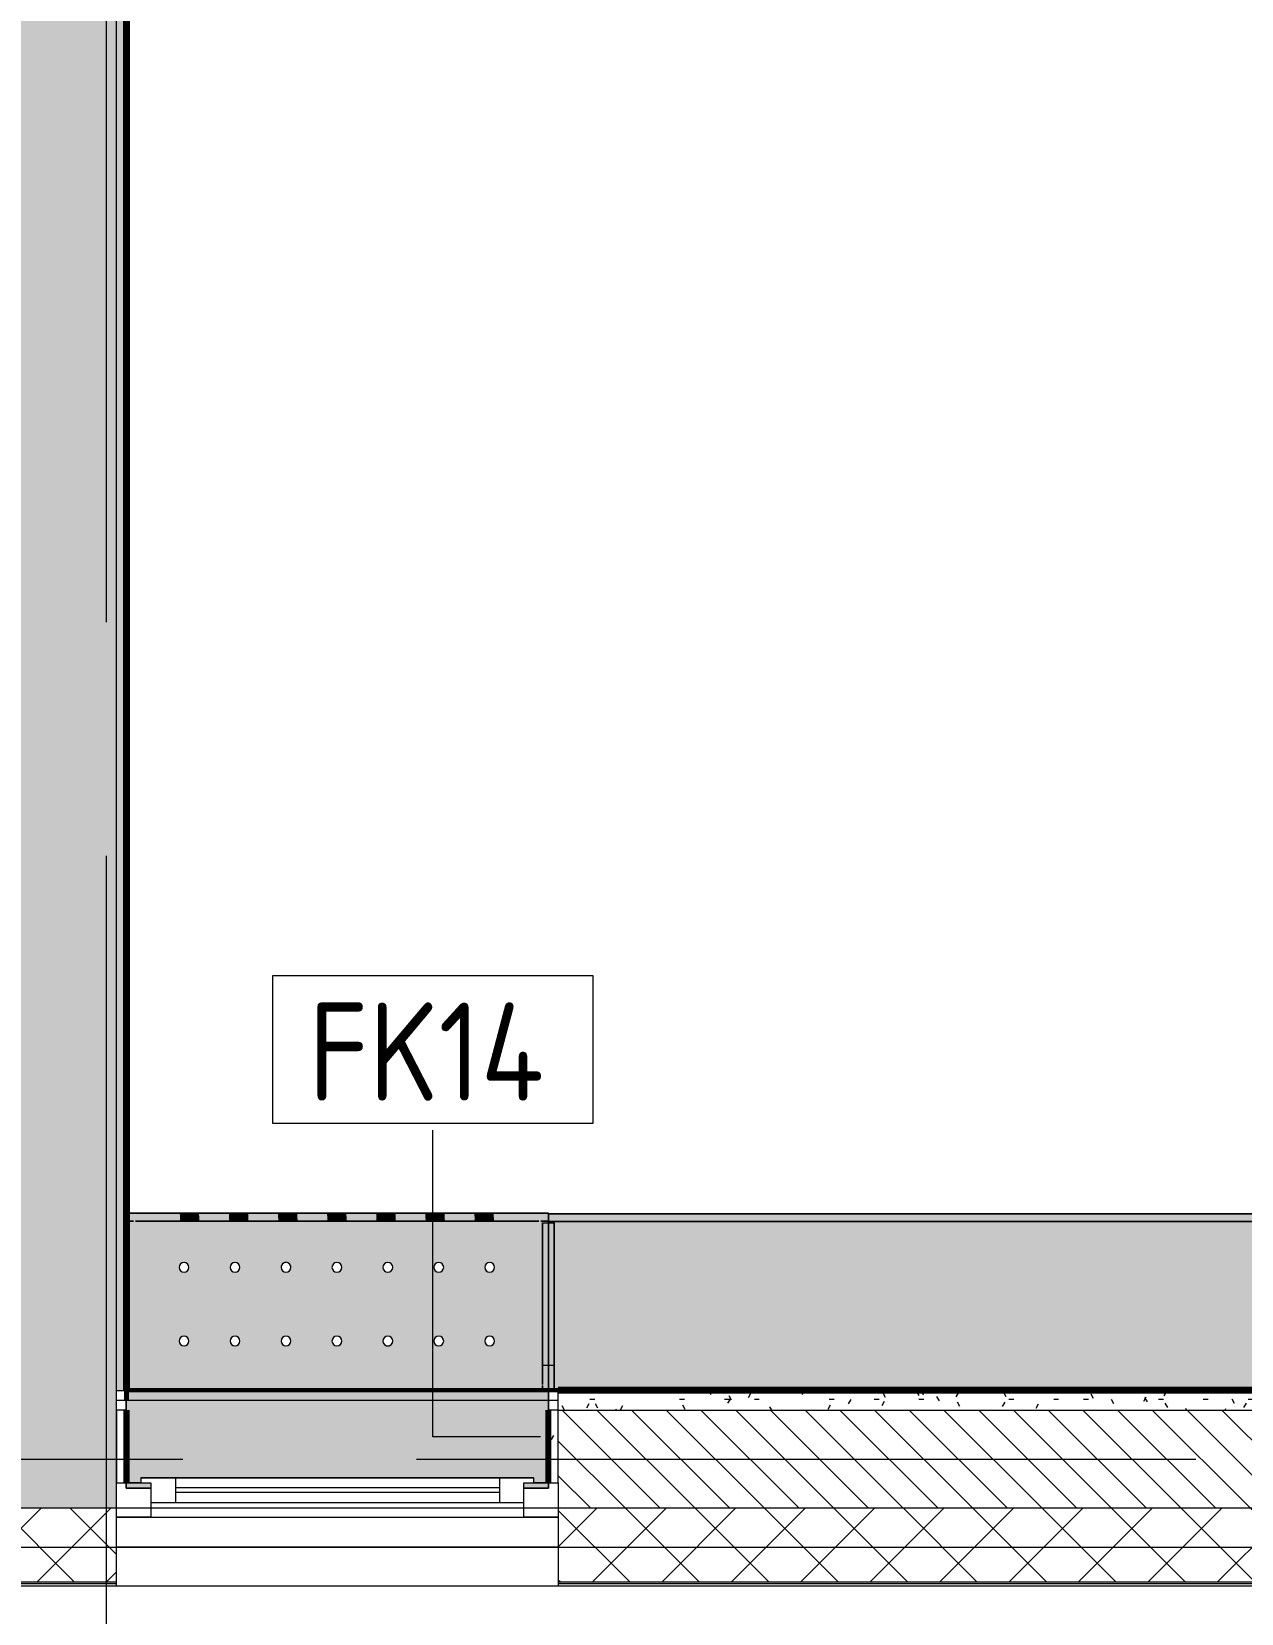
# Model space of a CAD drawing. Header units: millimetres. Extents: x -3245 to 186632, y -8553 to 29000.
# Drawn here: x 3557 to 6021, y -314 to 2908 of the extents above; entities that cross this region are included whole.
import ezdxf

# ---------------------------------------------------------------- set-up
doc = ezdxf.new("R2010")
doc.units = ezdxf.units.MM
doc.linetypes.add('Осевая', pattern=[3175, 635, -476.25, 1587.5, -476.25])
for name, color, linetype, lineweight in [('A-GLAZ', 7, 'Continuous', 9), ('A-GLAZ-1', 7, 'Continuous', 13), ('A-WALL', 7, 'Continuous', 9), ('A-WALL-IDEN', 7, 'Continuous', 9), ('I-WALL', 7, 'Continuous', 9), ('Оси', 7, 'Continuous', 9), ('Оси-2', 7, 'Осевая', 9)]:
    doc.layers.add(name, color=color, linetype=linetype, lineweight=lineweight)
for name, color, linetype, lineweight, true_color in [('A-WALL-1', 7, 'Continuous', 9, 0xc0c0c0), ('I-WALL-10', 7, 'Continuous', 80, 0xff80c0), ('I-WALL-17', 7, 'Continuous', 53, 0xeaa7bf), ('I-WALL-18', 7, 'Continuous', 53, 0xe0bbbf), ('I-WALL-23', 7, 'Continuous', 80, 0xffd2ff), ('I-WALL-5', 7, 'Continuous', 9, 0xc0c0c0), ('I-WALL-6', 7, 'Continuous', 9, 0xcbc7bf), ('S-WALL-ANLY', 7, 'Continuous', 13, 0x008040), ('S-WALL-ANLY-1', 7, 'Continuous', 5, 0x008040), ('Знаки-2', 9, 'Continuous', 9, 0x808080), ('Знаки-3', 7, 'Continuous', 9, 0xd1cabb), ('Знаки-5', 7, 'Continuous', 9, 0xc1bbaf), ('Знаки-6', 7, 'Continuous', 9, 0xaba79f), ('Знаки-7', 7, 'Continuous', 9, 0xd5cdbe), ('Знаки-8', 7, 'Continuous', 9, 0xccc5b7), ('Знаки-9', 7, 'Continuous', 9, 0xd4ccbd)]:
    doc.layers.add(name, color=color, linetype=linetype, lineweight=lineweight, true_color=true_color)
doc.layers.add('Знаки-4', color=7, linetype='Continuous', lineweight=9, transparency=0.5)
doc.styles.add('GOST Common', font='GOST_Common.ttf', dxfattribs={"width": 0.9, "height": 200})
pattern_1 = [(0, (0, 0), (121.92, 30.48), [10.058, -81.382, 10.058, -81.382, -487.68]), (0, (0, 0), (121.92, 30.48), [-182.88, 10.058, -172.822, 10.058, -81.382, -213.36]), (0, (0, 0), (121.92, 30.48), [-457.2, 10.058, -50.902, 10.058, -142.342]), (120, (45.72, 15.24), (-87.35645, 90.34582), [10.058, -81.382, 10.058, -81.382, -487.68]), (120, (45.72, 15.24), (-87.35645, 90.34582), [-182.88, 10.058, -172.822, 10.058, -81.382, -213.36]), (120, (45.72, 15.24), (-87.35645, 90.34582), [-457.2, 10.058, -50.902, 10.058, -142.342]), (240, (60.96, 76.2), (-34.56355, -120.82582), [10.058, -81.382, 10.058, -81.382, -487.68]), (240, (60.96, 76.2), (-34.56355, -120.82582), [-182.88, 10.058, -172.822, 10.058, -81.382, -213.36]), (240, (60.96, 76.2), (-34.56355, -120.82582), [-457.2, 10.058, -50.902, 10.058, -142.342])]

# ---------------------------------------------------------------- blocks, each defined once
blk = doc.blocks.new('120_Окно_СКБ_1Ст - 120_Окно_СКБ_1Ст 900х2500_h_-22445987-План отделки стен 2 этажа в осях 1-12')
at = {"layer": 'A-GLAZ'}
for p, q in [((450, -57), (-450, -57)), ((-430, -127), (-400, -127)), ((-330, -107), (330, -107)), ((330, -117), (-330, -117)), ((400, -127), (430, -127))]:
    blk.add_line(p, q, dxfattribs=at)
at = {"layer": 'A-GLAZ-1'}
for p, q in [((-450, -127), (-450, -57)), ((-450, -57), (-380, -57)), ((-380, -57), (-380, -127)), ((380, -127), (380, -57)), ((380, -57), (450, -57)), ((450, -57), (450, -127)), ((380, -87), (-380, -87)), ((-380, -87), (-380, -127)), ((-330, -137), (-330, -87)), ((330, -137), (330, -87)), ((380, -127), (380, -87)), ((-380, -127), (-450, -127)), ((-380, -127), (-400, -127)), ((-400, -127), (-400, -137)), ((450, -127), (380, -127)), ((400, -127), (380, -127)), ((400, -137), (400, -127)), ((-400, -137), (400, -137)), ((400, -137), (-400, -137))]:
    blk.add_line(p, q, dxfattribs=at)
blk = doc.blocks.new('Зашивка радиатора_ с перфорацией М1 - Зашивка радиатора_ с перфорацией М1-30929141-План отделки стен 2 этажа в осях 1-12')
at = {"layer": 'Знаки-4'}
for points in [[(380, 380), (380, 369), (400, 369), (400, 359), (-400, 359), (-400, 369), (-380, 369), (-380, 380), (-430, 380), (-430, 180), (430, 181), (430, 380), (400, 380)], [(211.1, -163.9), (-430, -163.9), (-429.8, -179.9), (430, -179.7), (430, -163.9), (305.9, -163.9)], [(-313.1, -163.9), (-319, -163.9), (-318.3, -179.9), (-279, -179.9), (-279.7, -163.9), (-312.8, -163.9)], [(-308.7, -163.9), (-319, -163.9), (-318.3, -179.9), (-279, -179.9), (-279.7, -163.9), (-307.7, -163.9)], [(-291.9, -163.9), (-309, -163.9), (-308.7, -179.9), (-289, -179.9), (-289.3, -163.9), (-290.3, -163.9)], [(-289, -163.9), (-309, -163.9), (-308.7, -179.9), (-289, -179.9)], [(-197.4, -163.9), (-219, -163.9), (-218.3, -179.9), (-179, -179.9), (-179.7, -163.9), (-196.4, -163.9)], [(-219, -163.9), (-218.3, -179.9), (-179, -179.9), (-179.7, -163.9), (-218.3, -163.9)], [(-208.7, -163.9), (-209, -163.9), (-208.7, -179.9), (-189, -179.9), (-189.3, -163.9), (-207.7, -163.9)], [(-196.4, -163.9), (-209, -163.9), (-208.7, -179.9), (-189, -179.9), (-189.3, -163.9), (-194, -163.9)], [(-119, -163.9), (-118.3, -179.9), (-79, -179.9), (-79.7, -163.9), (-118.3, -163.9)], [(-106.1, -163.9), (-119, -163.9), (-118.3, -179.9), (-79, -179.9), (-79.7, -163.9), (-104.2, -163.9)], [(-104, -163.9), (-109, -163.9), (-108.7, -179.9), (-89, -179.9), (-89.3, -163.9), (-102.8, -163.9)], [(-108.7, -163.9), (-109, -163.9), (-108.7, -179.9), (-89, -179.9), (-89.3, -163.9), (-107.7, -163.9)], [(-19, -163.9), (-18.3, -179.9), (21, -179.9), (20.3, -163.9), (-18.3, -163.9)], [(-8.7, -163.9), (-19, -163.9), (-18.3, -179.9), (21, -179.9), (20.3, -163.9), (-7.7, -163.9)], [(-6.1, -163.9), (-9, -163.9), (-8.7, -179.9), (11, -179.9), (10.7, -163.9), (-4.2, -163.9)], [(8.1, -163.9), (-9, -163.9), (-8.7, -179.9), (11, -179.9), (10.7, -163.9), (9.7, -163.9)], [(81.7, -163.9), (81, -163.9), (81.7, -179.9), (121, -179.9), (120.3, -163.9), (83.7, -163.9)], [(91.3, -163.9), (81, -163.9), (81.7, -179.9), (121, -179.9), (120.3, -163.9), (92.3, -163.9)], [(101, -163.9), (91, -163.9), (91.3, -179.9), (111, -179.9), (110.7, -163.9), (103.6, -163.9)], [(93.9, -163.9), (91, -163.9), (91.3, -179.9), (111, -179.9), (110.7, -163.9), (96, -163.9)], [(215.1, -163.9), (181, -163.9), (181.7, -179.9), (221, -179.9), (220.3, -163.9), (218.3, -163.9)], [(206, -163.9), (181, -163.9), (181.7, -179.9), (221, -179.9), (220.3, -163.9), (206.2, -163.9)], [(201, -163.9), (191, -163.9), (191.3, -179.9), (211, -179.9), (210.7, -163.9), (203.6, -163.9)], [(193.9, -163.9), (191, -163.9), (191.3, -179.9), (211, -179.9), (210.7, -163.9), (195.8, -163.9)], [(306.2, -163.9), (281, -163.9), (281.7, -179.9), (321, -179.9), (320.3, -163.9), (309.7, -163.9)], [(306, -163.9), (281, -163.9), (281.7, -179.9), (321, -179.9), (320.3, -163.9), (306.2, -163.9)], [(305.9, -163.9), (291, -163.9), (291.3, -179.9), (311, -179.9), (310.7, -163.9), (306, -163.9)], [(305.9, -163.9), (291, -163.9), (291.3, -179.9), (311, -179.9), (310.7, -163.9), (306, -163.9)]]:
    blk.add_hatch(color=256, dxfattribs=at).paths.add_polyline_path(points)
h = blk.add_hatch(color=256, dxfattribs=at)
h.paths.add_polyline_path([(305.9, 180), (-430, 180), (-430, -179.9), (430, -179.7), (430, 180)])
h.paths.add_polyline_path([(208.5, 90.4), (213.5, 89), (217.2, 85.4), (218.5, 80.4), (217.2, 75.4), (213.5, 71.7), (208.5, 70.4), (203.5, 71.7), (199.8, 75.4), (198.5, 80.4), (199.8, 85.4), (203.5, 89), (205.9, 90)])
h.paths.add_polyline_path([(-310.3, 90.4), (-305.3, 89), (-301.6, 85.4), (-300.3, 80.4), (-301.6, 75.4), (-305.3, 71.7), (-310.3, 70.4), (-315.3, 71.7), (-318.9, 75.4), (-320.3, 80.4), (-318.9, 85.4), (-315.3, 89), (-312.8, 90)])
h.paths.add_polyline_path([(-102.8, 90.4), (-97.8, 89), (-94.1, 85.4), (-92.8, 80.4), (-94.1, 75.4), (-97.8, 71.7), (-102.8, 70.4), (-107.8, 71.7), (-111.4, 75.4), (-112.8, 80.4), (-111.4, 85.4), (-107.8, 89), (-105.3, 90)])
h.paths.add_polyline_path([(312.2, 90.4), (317.2, 89), (320.9, 85.4), (322.2, 80.4), (320.9, 75.4), (317.2, 71.7), (312.2, 70.4), (307.2, 71.7), (303.6, 75.4), (302.2, 80.4), (303.6, 85.4), (307.2, 89), (309.7, 90)])
h.paths.add_polyline_path([(-206.5, 90.4), (-201.5, 89), (-197.8, 85.4), (-196.5, 80.4), (-197.8, 75.4), (-201.5, 71.7), (-206.5, 70.4), (-211.5, 71.7), (-215.2, 75.4), (-216.5, 80.4), (-215.2, 85.4), (-211.5, 89), (-209.1, 90)])
h.paths.add_polyline_path([(1, 90.4), (6, 89), (9.7, 85.4), (11, 80.4), (9.7, 75.4), (6, 71.7), (1, 70.4), (-4, 71.7), (-7.7, 75.4), (-9, 80.4), (-7.7, 85.4), (-4, 89), (-1.6, 90)])
h.paths.add_polyline_path([(104.7, 90.4), (109.7, 89), (113.4, 85.4), (114.7, 80.4), (113.4, 75.4), (109.7, 71.7), (104.7, 70.4), (99.7, 71.7), (96.1, 75.4), (94.7, 80.4), (96.1, 85.4), (99.7, 89), (102.2, 90)])
h.paths.add_polyline_path([(104.7, -59.6), (109.7, -61), (113.4, -64.6), (114.7, -69.6), (113.4, -74.6), (109.7, -78.3), (104.7, -79.6), (99.7, -78.3), (96.1, -74.6), (94.7, -69.6), (96.1, -64.6), (99.7, -61), (102.2, -60)])
h.paths.add_polyline_path([(-310.3, -59.6), (-305.3, -61), (-301.6, -64.6), (-300.3, -69.6), (-301.6, -74.6), (-305.3, -78.3), (-310.3, -79.6), (-315.3, -78.3), (-318.9, -74.6), (-320.3, -69.6), (-318.9, -64.6), (-315.3, -61), (-312.8, -60)])
h.paths.add_polyline_path([(-102.8, -59.6), (-97.8, -61), (-94.1, -64.6), (-92.8, -69.6), (-94.1, -74.6), (-97.8, -78.3), (-102.8, -79.6), (-107.8, -78.3), (-111.4, -74.6), (-112.8, -69.6), (-111.4, -64.6), (-107.8, -61), (-105.3, -60)])
h.paths.add_polyline_path([(208.5, -59.6), (213.5, -61), (217.2, -64.6), (218.5, -69.6), (217.2, -74.6), (213.5, -78.3), (208.5, -79.6), (203.5, -78.3), (199.8, -74.6), (198.5, -69.6), (199.8, -64.6), (203.5, -61), (205.9, -60)])
h.paths.add_polyline_path([(312.2, -59.6), (317.2, -61), (320.9, -64.6), (322.2, -69.6), (320.9, -74.6), (317.2, -78.3), (312.2, -79.6), (307.2, -78.3), (303.6, -74.6), (302.2, -69.6), (303.6, -64.6), (307.2, -61), (309.7, -60)])
h.paths.add_polyline_path([(-206.5, -59.6), (-201.5, -61), (-197.8, -64.6), (-196.5, -69.6), (-197.8, -74.6), (-201.5, -78.3), (-206.5, -79.6), (-211.5, -78.3), (-215.2, -74.6), (-216.5, -69.6), (-215.2, -64.6), (-211.5, -61), (-209.1, -60)])
h.paths.add_polyline_path([(1, -59.6), (6, -61), (9.7, -64.6), (11, -69.6), (9.7, -74.6), (6, -78.3), (1, -79.6), (-4, -78.3), (-7.7, -74.6), (-9, -69.6), (-7.7, -64.6), (-4, -61), (-1.6, -60)])
at = {"layer": 'Знаки-2'}
for p, q in [((-380, 380), (-430, 380)), ((-430, 380), (-430, 369)), ((430, 380), (380, 380)), ((430, 369), (430, 380)), ((-430, 221), (-430, 180)), ((430, 181), (430, 221)), ((-430, 180), (430, 180)), ((430, 180), (-430, 180)), ((-430, 180), (-430, -179.9)), ((-430, -179.9), (430, -179.9))]:
    blk.add_line(p, q, dxfattribs=at)
for centre, start, end in [((-310.3, 80.4), 180, 0), ((-310.3, 80.4), 0, 180), ((-206.5, 80.4), 0, 180), ((-206.5, 80.4), 180, 360), ((-102.8, 80.4), 0, 180), ((-102.8, 80.4), 180, 0), ((1, 80.4), 0, 180), ((1, 80.4), 180, 0), ((104.7, 80.4), 0, 180), ((104.7, 80.4), 180, 360), ((208.5, 80.4), 0, 180), ((208.5, 80.4), 180, 0), ((312.2, 80.4), 0, 180), ((312.2, 80.4), 180, 0), ((-310.3, -69.6), 0, 180), ((-206.5, -69.6), 0, 180), ((-102.8, -69.6), 0, 180), ((1, -69.6), 0, 180), ((104.7, -69.6), 0, 180), ((208.5, -69.6), 0, 180), ((312.2, -69.6), 0, 180), ((-310.3, -69.6), 180, 0), ((-206.5, -69.6), 180, 0), ((-102.8, -69.6), 180, 0), ((1, -69.6), 180, 0), ((104.7, -69.6), 180, 0), ((208.5, -69.6), 180, 0), ((312.2, -69.6), 180, 0)]:
    blk.add_arc(centre, 10, start, end, dxfattribs=at)
at = {"layer": 'Знаки-3'}
for p, q in [((-430, -163.9), (-430, -178.9)), ((-309, -163.9), (-318.3, -163.9)), ((-318.3, -179.9), (-309, -179.9)), ((-307.7, -163.9), (-304.2, -163.9)), ((-304.2, -163.9), (-307.7, -163.9)), ((-307.7, -179.9), (-304.2, -179.9)), ((-304.2, -179.9), (-307.7, -179.9)), ((-304, -163.9), (-294, -163.9)), ((-294, -163.9), (-304, -163.9)), ((-304, -179.9), (-294, -179.9)), ((-299, -179.9), (-304, -179.9)), ((-294, -179.9), (-299, -179.9)), ((-293.8, -163.9), (-290.3, -163.9)), ((-290.3, -163.9), (-293.8, -163.9)), ((-293.8, -179.9), (-290.3, -179.9)), ((-290.3, -179.9), (-293.8, -179.9)), ((-279.7, -163.9), (-289, -163.9)), ((-289, -179.9), (-279.7, -179.9)), ((-209, -163.9), (-218.3, -163.9)), ((-218.3, -179.9), (-209, -179.9)), ((-209, -163.9), (-204.2, -163.9)), ((-204.2, -163.9), (-209, -163.9)), ((-209, -179.9), (-204.2, -179.9)), ((-204.2, -179.9), (-209, -179.9)), ((-204, -163.9), (-194, -163.9)), ((-194, -163.9), (-204, -163.9)), ((-204, -179.9), (-194, -179.9)), ((-196.4, -179.9), (-204, -179.9)), ((-194, -179.9), (-196.4, -179.9)), ((-193.8, -163.9), (-191.9, -163.9)), ((-191.9, -163.9), (-193.8, -163.9)), ((-193.8, -179.9), (-191.9, -179.9)), ((-189, -179.9), (-193.8, -179.9)), ((-191.9, -163.9), (-189, -163.9)), ((-189.3, -163.9), (-191.9, -163.9)), ((-191.9, -179.9), (-189, -179.9)), ((-189, -163.9), (-189.3, -163.9)), ((-179.7, -163.9), (-189, -163.9)), ((-189, -179.9), (-179.7, -179.9)), ((-109, -163.9), (-118.3, -163.9)), ((-118.3, -179.9), (-109, -179.9)), ((-109, -163.9), (-107.7, -163.9)), ((-108.7, -163.9), (-109, -163.9)), ((-109, -179.9), (-106.1, -179.9)), ((-106.1, -179.9), (-109, -179.9)), ((-106.1, -163.9), (-108.7, -163.9)), ((-107.7, -163.9), (-106.1, -163.9)), ((-106.1, -163.9), (-104.2, -163.9)), ((-104.2, -163.9), (-106.1, -163.9)), ((-106.1, -179.9), (-104.2, -179.9)), ((-104.2, -179.9), (-106.1, -179.9)), ((-104, -163.9), (-96.4, -163.9)), ((-101.6, -163.9), (-104, -163.9)), ((-104, -179.9), (-96.4, -179.9)), ((-96.4, -179.9), (-104, -179.9)), ((-99, -163.9), (-101.6, -163.9)), ((-96.4, -163.9), (-99, -163.9)), ((-96.4, -163.9), (-94, -163.9)), ((-94, -163.9), (-96.4, -163.9)), ((-96.4, -179.9), (-94, -179.9)), ((-94, -179.9), (-96.4, -179.9)), ((-93.8, -163.9), (-89.3, -163.9)), ((-91.9, -163.9), (-93.8, -163.9)), ((-93.8, -179.9), (-89.3, -179.9)), ((-91.9, -179.9), (-93.8, -179.9)), ((-89, -163.9), (-91.9, -163.9)), ((-89, -179.9), (-91.9, -179.9)), ((-89.3, -163.9), (-89, -163.9)), ((-89.3, -179.9), (-89, -179.9)), ((-79.7, -163.9), (-89, -163.9)), ((-89, -179.9), (-79.7, -179.9)), ((-9, -163.9), (-18.3, -163.9)), ((-18.3, -179.9), (-9, -179.9)), ((-7.7, -163.9), (-4.2, -163.9)), ((-4.2, -163.9), (-7.7, -163.9)), ((-7.7, -179.9), (-4.2, -179.9)), ((-4.2, -179.9), (-7.7, -179.9)), ((-4, -163.9), (1, -163.9)), ((6, -163.9), (-4, -163.9)), ((-4, -179.9), (6, -179.9)), ((6, -179.9), (-4, -179.9)), ((1, -163.9), (6, -163.9)), ((6.2, -163.9), (9.7, -163.9)), ((9.7, -163.9), (6.2, -163.9)), ((6.2, -179.9), (9.7, -179.9)), ((9.7, -179.9), (6.2, -179.9)), ((20.3, -163.9), (11, -163.9)), ((11, -179.9), (20.3, -179.9)), ((91, -163.9), (81.7, -163.9)), ((81.7, -179.9), (91, -179.9)), ((91, -163.9), (95.8, -163.9)), ((95.8, -163.9), (91, -163.9)), ((91, -179.9), (95.8, -179.9)), ((93.9, -179.9), (91, -179.9)), ((95.8, -179.9), (93.9, -179.9)), ((96, -163.9), (106, -163.9)), ((106, -163.9), (96, -163.9)), ((96, -179.9), (106, -179.9)), ((103.6, -179.9), (96, -179.9)), ((106, -179.9), (103.6, -179.9)), ((106.2, -163.9), (111, -163.9)), ((111, -163.9), (106.2, -163.9)), ((106.2, -179.9), (111, -179.9)), ((109.7, -179.9), (106.2, -179.9)), ((111, -179.9), (109.7, -179.9)), ((120.3, -163.9), (111, -163.9)), ((111, -179.9), (120.3, -179.9)), ((191, -163.9), (181.7, -163.9)), ((181.7, -179.9), (191, -179.9)), ((191, -163.9), (195.8, -163.9)), ((195.8, -163.9), (191, -163.9)), ((191, -179.9), (192.3, -179.9)), ((195.8, -179.9), (191, -179.9)), ((192.3, -179.9), (195.8, -179.9)), ((196, -163.9), (206, -163.9)), ((206, -163.9), (196, -163.9)), ((196, -179.9), (206, -179.9)), ((206, -179.9), (196, -179.9)), ((206.2, -163.9), (211, -163.9)), ((211, -163.9), (206.2, -163.9)), ((206.2, -179.9), (211, -179.9)), ((211, -179.9), (206.2, -179.9)), ((220.3, -163.9), (211, -163.9)), ((211, -179.9), (220.3, -179.9)), ((291, -163.9), (281.7, -163.9)), ((281.7, -179.9), (291, -179.9)), ((292.3, -163.9), (295.8, -163.9)), ((295.8, -163.9), (292.3, -163.9)), ((292.3, -179.9), (295.8, -179.9)), ((295.8, -179.9), (292.3, -179.9)), ((296, -163.9), (305.9, -163.9)), ((305.9, -163.9), (296, -163.9)), ((296, -179.9), (305.9, -179.9)), ((301, -179.9), (296, -179.9)), ((305.9, -179.9), (301, -179.9)), ((306.2, -163.9), (309.7, -163.9)), ((309.7, -163.9), (306.2, -163.9)), ((306.2, -179.9), (309.7, -179.9)), ((309.7, -179.9), (306.2, -179.9)), ((320.3, -163.9), (311, -163.9)), ((311, -179.9), (320.3, -179.9))]:
    blk.add_line(p, q, dxfattribs=at)
at = {"layer": 'Знаки-5'}
for p, q in [((-430, 221), (-430, 369)), ((430, 369), (430, 221)), ((-430, -178.9), (-430, 180)), ((430, 180), (-429.8, 180)), ((-429.8, 180), (430, 180)), ((-430, -163.9), (-430, -178.9)), ((-430, -179.9), (-319, -179.9)), ((-414.4, -163.9), (-429.8, -163.9)), ((-394.9, -163.9), (-410.5, -163.9)), ((-319, -163.9), (-394.3, -163.9)), ((-319, -163.9), (-279, -163.9)), ((-279, -163.9), (-319, -163.9)), ((-319, -179.9), (-279, -179.9)), ((-279, -179.9), (-319, -179.9)), ((-219, -163.9), (-279, -163.9)), ((-279, -179.9), (-219, -179.9)), ((-219, -163.9), (-209, -163.9)), ((-209, -163.9), (-219, -163.9)), ((-219, -179.9), (-209, -179.9)), ((-209, -179.9), (-219, -179.9)), ((-209, -163.9), (-189, -163.9)), ((-189, -163.9), (-209, -163.9)), ((-209, -179.9), (-189.3, -179.9)), ((-189, -179.9), (-209, -179.9)), ((-189.3, -179.9), (-189, -179.9)), ((-189, -163.9), (-179, -163.9)), ((-181.7, -163.9), (-189, -163.9)), ((-189, -179.9), (-179, -179.9)), ((-179, -179.9), (-189, -179.9)), ((-179, -163.9), (-181.7, -163.9)), ((-119, -163.9), (-179, -163.9)), ((-179, -179.9), (-119, -179.9)), ((-119, -163.9), (-79, -163.9)), ((-79, -163.9), (-119, -163.9)), ((-119, -179.9), (-79, -179.9)), ((-79, -179.9), (-119, -179.9)), ((-19, -163.9), (-79, -163.9)), ((-79, -179.9), (-19, -179.9)), ((-19, -163.9), (21, -163.9)), ((-16.3, -163.9), (-19, -163.9)), ((-19, -179.9), (21, -179.9)), ((21, -179.9), (-19, -179.9)), ((1, -163.9), (-16.3, -163.9)), ((21, -163.9), (1, -163.9)), ((81, -163.9), (21, -163.9)), ((21, -179.9), (81, -179.9)), ((81, -163.9), (83.7, -163.9)), ((91, -163.9), (81, -163.9)), ((81, -179.9), (91, -179.9)), ((81.7, -179.9), (81, -179.9)), ((91, -179.9), (81.7, -179.9)), ((83.7, -163.9), (91, -163.9)), ((91, -163.9), (111, -163.9)), ((111, -163.9), (91, -163.9)), ((91, -179.9), (93.9, -179.9)), ((111, -179.9), (91, -179.9)), ((93.9, -179.9), (111, -179.9)), ((111, -163.9), (121, -163.9)), ((121, -163.9), (111, -163.9)), ((111, -179.9), (121, -179.9)), ((115.1, -179.9), (111, -179.9)), ((120.3, -179.9), (115.1, -179.9)), ((121, -179.9), (120.3, -179.9)), ((181, -163.9), (121, -163.9)), ((121, -179.9), (181, -179.9)), ((181, -163.9), (195.8, -163.9)), ((181.7, -163.9), (181, -163.9)), ((181, -179.9), (221, -179.9)), ((221, -179.9), (181, -179.9)), ((201, -163.9), (181.7, -163.9)), ((195.8, -163.9), (218.3, -163.9)), ((221, -163.9), (201, -163.9)), ((218.3, -163.9), (221, -163.9)), ((281, -163.9), (221, -163.9)), ((221, -179.9), (281, -179.9)), ((281, -163.9), (291, -163.9)), ((295.8, -163.9), (281, -163.9)), ((281, -179.9), (281.7, -179.9)), ((321, -179.9), (281, -179.9)), ((281.7, -179.9), (295.8, -179.9)), ((291, -163.9), (315.1, -163.9)), ((318.3, -163.9), (295.8, -163.9)), ((295.8, -179.9), (315.1, -179.9)), ((315.1, -163.9), (321, -163.9)), ((315.1, -179.9), (321, -179.9)), ((321, -163.9), (318.3, -163.9)), ((394.9, -163.9), (321, -163.9)), ((321, -179.9), (430, -179.9)), ((411.1, -163.9), (395.4, -163.9)), ((430, -163.9), (414.9, -163.9))]:
    blk.add_line(p, q, dxfattribs=at)
at = {"layer": 'Знаки-6'}
for p, q in [((-430, 369), (-430, 380)), ((-430, 380), (-380, 380)), ((380, 380), (430, 380)), ((430, 380), (430, 369)), ((-430, 181), (-430, 221)), ((430, 221), (430, 181)), ((430, -179.9), (-430, -179.9)), ((430, -179.9), (-430, -179.9)), ((-429.8, -163.9), (-414.4, -163.9)), ((-410.5, -163.9), (-394.9, -163.9)), ((-394.3, -163.9), (394.9, -163.9)), ((395.4, -163.9), (411.1, -163.9)), ((414.9, -163.9), (430, -163.9))]:
    blk.add_line(p, q, dxfattribs=at)
for centre, start, end in [((-310.3, 80.4), 0, 180), ((-310.3, 80.4), 180, 360), ((-206.5, 80.4), 0, 180), ((-206.5, 80.4), 180, 360), ((-102.8, 80.4), 120, 180), ((-102.8, 80.4), 180, 360), ((-102.8, 80.4), 60, 120), ((-102.8, 80.4), 0, 60), ((1, 80.4), 0, 180), ((1, 80.4), 180, 360), ((104.7, 80.4), 0, 180), ((104.7, 80.4), 180, 360), ((208.5, 80.4), 0, 180), ((208.5, 80.4), 180, 360), ((312.2, 80.4), 0, 180), ((312.2, 80.4), 180, 0), ((-310.3, -69.6), 0, 180), ((-206.5, -69.6), 0, 180), ((-102.8, -69.6), 0, 180), ((1, -69.6), 0, 180), ((104.7, -69.6), 0, 180), ((208.5, -69.6), 0, 180), ((312.2, -69.6), 0, 180), ((-310.3, -69.6), 180, 360), ((-206.5, -69.6), 180, 360), ((-102.8, -69.6), 180, 360), ((1, -69.6), 180, 360), ((104.7, -69.6), 180, 240), ((104.7, -69.6), 240, 300), ((104.7, -69.6), 300, 360), ((208.5, -69.6), 180, 360), ((312.2, -69.6), 180, 360)]:
    blk.add_arc(centre, 10, start, end, dxfattribs=at)
at = {"layer": 'Знаки-7'}
for p, q in [((-304.2, -163.9), (-307.7, -163.9)), ((-307.7, -179.9), (-304.2, -179.9)), ((-294, -163.9), (-304, -163.9)), ((-304, -179.9), (-294, -179.9)), ((-290.3, -163.9), (-293.8, -163.9)), ((-293.8, -179.9), (-290.3, -179.9)), ((-204.2, -163.9), (-207.7, -163.9)), ((-207.7, -179.9), (-204.2, -179.9)), ((-197.4, -163.9), (-204, -163.9)), ((-204, -179.9), (-197.4, -179.9)), ((-194, -163.9), (-196.4, -163.9)), ((-196.4, -179.9), (-194, -179.9)), ((-190.3, -163.9), (-193.8, -163.9)), ((-193.8, -179.9), (-190.3, -179.9)), ((-104.2, -163.9), (-107.7, -163.9)), ((-107.7, -179.9), (-104.2, -179.9)), ((-94, -163.9), (-104, -163.9)), ((-104, -179.9), (-94, -179.9)), ((-90.3, -163.9), (-93.8, -163.9)), ((-93.8, -179.9), (-90.3, -179.9)), ((-4.2, -163.9), (-7.7, -163.9)), ((-7.7, -179.9), (-4.2, -179.9)), ((6, -163.9), (-4, -163.9)), ((-4, -179.9), (6, -179.9)), ((9.7, -163.9), (6.2, -163.9)), ((6.2, -179.9), (9.7, -179.9)), ((95.8, -163.9), (92.3, -163.9)), ((92.3, -179.9), (95.8, -179.9)), ((106, -163.9), (96, -163.9)), ((96, -179.9), (106, -179.9)), ((109.7, -163.9), (106.2, -163.9)), ((106.2, -179.9), (109.7, -179.9)), ((195.8, -163.9), (192.3, -163.9)), ((192.3, -179.9), (195.8, -179.9)), ((206, -163.9), (196, -163.9)), ((196, -179.9), (206, -179.9)), ((209.7, -163.9), (206.2, -163.9)), ((206.2, -179.9), (209.7, -179.9)), ((295.8, -163.9), (292.3, -163.9)), ((292.3, -179.9), (295.8, -179.9)), ((305.9, -163.9), (296, -163.9)), ((296, -179.9), (305.9, -179.9)), ((305.9, -163.9), (306.2, -163.9)), ((306.2, -163.9), (305.9, -163.9)), ((305.9, -163.9), (306, -163.9)), ((306, -163.9), (305.9, -163.9)), ((305.9, -179.9), (306.2, -179.9)), ((306.2, -179.9), (305.9, -179.9)), ((309.7, -163.9), (306.2, -163.9)), ((306.2, -179.9), (309.7, -179.9))]:
    blk.add_line(p, q, dxfattribs=at)
at = {"layer": 'Знаки-8'}
for p, q in [((-319, -163.9), (-309, -163.9)), ((-318.3, -163.9), (-319, -163.9)), ((-319, -179.9), (-309, -179.9)), ((-318.3, -179.9), (-319, -179.9)), ((-316.3, -163.9), (-318.3, -163.9)), ((-316.3, -179.9), (-318.3, -179.9)), ((-309, -163.9), (-316.3, -163.9)), ((-309, -179.9), (-316.3, -179.9)), ((-309, -163.9), (-307.7, -163.9)), ((-304.2, -163.9), (-309, -163.9)), ((-309, -179.9), (-304.2, -179.9)), ((-304.2, -179.9), (-309, -179.9)), ((-307.7, -163.9), (-306.1, -163.9)), ((-306.1, -163.9), (-304.2, -163.9)), ((-304, -163.9), (-299, -163.9)), ((-294, -163.9), (-304, -163.9)), ((-304, -179.9), (-294, -179.9)), ((-299, -179.9), (-304, -179.9)), ((-299, -163.9), (-294, -163.9)), ((-294, -179.9), (-299, -179.9)), ((-293.8, -163.9), (-290.3, -163.9)), ((-290.3, -163.9), (-293.8, -163.9)), ((-293.8, -179.9), (-289, -179.9)), ((-289, -179.9), (-293.8, -179.9)), ((-290.3, -163.9), (-289, -163.9)), ((-289, -163.9), (-290.3, -163.9)), ((-289, -163.9), (-279, -163.9)), ((-281.7, -163.9), (-289, -163.9)), ((-289, -179.9), (-279, -179.9)), ((-284.9, -179.9), (-289, -179.9)), ((-279, -179.9), (-284.9, -179.9)), ((-279, -163.9), (-281.7, -163.9)), ((-219, -163.9), (-213.1, -163.9)), ((-209, -163.9), (-219, -163.9)), ((-219, -179.9), (-216.3, -179.9)), ((-218.3, -179.9), (-219, -179.9)), ((-209, -179.9), (-218.3, -179.9)), ((-216.3, -179.9), (-213.1, -179.9)), ((-213.1, -163.9), (-209, -163.9)), ((-213.1, -179.9), (-209, -179.9)), ((-207.7, -163.9), (-204.2, -163.9)), ((-204.2, -163.9), (-207.7, -163.9)), ((-207.7, -179.9), (-204.2, -179.9)), ((-204.2, -179.9), (-207.7, -179.9)), ((-204, -163.9), (-199, -163.9)), ((-197.3, -163.9), (-204, -163.9)), ((-204, -179.9), (-197.3, -179.9)), ((-197.3, -179.9), (-204, -179.9)), ((-199, -163.9), (-197.3, -163.9)), ((-196.4, -163.9), (-194, -163.9)), ((-194, -163.9), (-196.4, -163.9)), ((-196.4, -179.9), (-194, -179.9)), ((-194, -179.9), (-196.4, -179.9)), ((-193.8, -163.9), (-190.3, -163.9)), ((-190.3, -163.9), (-193.8, -163.9)), ((-193.8, -179.9), (-190.3, -179.9)), ((-190.3, -179.9), (-193.8, -179.9)), ((-189, -163.9), (-179.7, -163.9)), ((-179, -163.9), (-189, -163.9)), ((-189, -179.9), (-181.7, -179.9)), ((-179.7, -179.9), (-189, -179.9)), ((-181.7, -179.9), (-179, -179.9)), ((-179.7, -163.9), (-179, -163.9)), ((-179, -179.9), (-179.7, -179.9)), ((-119, -163.9), (-113.1, -163.9)), ((-118.3, -163.9), (-119, -163.9)), ((-119, -179.9), (-118.3, -179.9)), ((-109, -179.9), (-119, -179.9)), ((-109, -163.9), (-118.3, -163.9)), ((-118.3, -179.9), (-109, -179.9)), ((-113.1, -163.9), (-109, -163.9)), ((-109, -163.9), (-107.7, -163.9)), ((-108.7, -163.9), (-109, -163.9)), ((-109, -179.9), (-107.7, -179.9)), ((-104.2, -179.9), (-109, -179.9)), ((-104.2, -163.9), (-108.7, -163.9)), ((-107.7, -163.9), (-104.2, -163.9)), ((-107.7, -179.9), (-104.2, -179.9)), ((-104, -163.9), (-101.6, -163.9)), ((-96.4, -163.9), (-104, -163.9)), ((-104, -179.9), (-96.4, -179.9)), ((-94, -179.9), (-104, -179.9)), ((-101.6, -163.9), (-94, -163.9)), ((-94, -163.9), (-96.4, -163.9)), ((-96.4, -179.9), (-94, -179.9)), ((-93.8, -163.9), (-89.3, -163.9)), ((-90.3, -163.9), (-93.8, -163.9)), ((-93.8, -179.9), (-89, -179.9)), ((-89, -179.9), (-93.8, -179.9)), ((-89, -163.9), (-90.3, -163.9)), ((-89.3, -163.9), (-89, -163.9)), ((-89, -163.9), (-81.7, -163.9)), ((-79.7, -163.9), (-89, -163.9)), ((-89, -179.9), (-84.9, -179.9)), ((-79.7, -179.9), (-89, -179.9)), ((-84.9, -179.9), (-79, -179.9)), ((-81.7, -163.9), (-79, -163.9)), ((-79, -163.9), (-79.7, -163.9)), ((-79, -179.9), (-79.7, -179.9)), ((-19, -163.9), (-9, -163.9)), ((-16.3, -163.9), (-19, -163.9)), ((-19, -179.9), (-16.3, -179.9)), ((-9, -179.9), (-19, -179.9)), ((-9, -163.9), (-16.3, -163.9)), ((-16.3, -179.9), (-9, -179.9)), ((-9, -163.9), (-8.7, -163.9)), ((-4.2, -163.9), (-9, -163.9)), ((-9, -179.9), (-6.1, -179.9)), ((-7.7, -179.9), (-9, -179.9)), ((-8.7, -163.9), (-4.2, -163.9)), ((-4.2, -179.9), (-7.7, -179.9)), ((-6.1, -179.9), (-4.2, -179.9)), ((-4, -163.9), (1, -163.9)), ((6, -163.9), (-4, -163.9)), ((-4, -179.9), (6, -179.9)), ((1, -179.9), (-4, -179.9)), ((1, -163.9), (6, -163.9)), ((6, -179.9), (1, -179.9)), ((6.2, -163.9), (11, -163.9)), ((11, -163.9), (6.2, -163.9)), ((6.2, -179.9), (11, -179.9)), ((9.7, -179.9), (6.2, -179.9)), ((10.7, -179.9), (9.7, -179.9)), ((11, -179.9), (10.7, -179.9)), ((11, -163.9), (18.3, -163.9)), ((18.3, -163.9), (11, -163.9)), ((11, -179.9), (21, -179.9)), ((21, -179.9), (11, -179.9)), ((18.3, -163.9), (21, -163.9)), ((21, -163.9), (18.3, -163.9)), ((81, -163.9), (91, -163.9)), ((83.7, -163.9), (81, -163.9)), ((81, -179.9), (83.7, -179.9)), ((91, -179.9), (81, -179.9)), ((91, -163.9), (83.7, -163.9)), ((83.7, -179.9), (91, -179.9)), ((92.3, -163.9), (95.8, -163.9)), ((95.8, -163.9), (92.3, -163.9)), ((92.3, -179.9), (95.8, -179.9)), ((95.8, -179.9), (92.3, -179.9)), ((96, -163.9), (106, -163.9)), ((101, -163.9), (96, -163.9)), ((96, -179.9), (106, -179.9)), ((106, -179.9), (96, -179.9)), ((106, -163.9), (101, -163.9)), ((106.2, -163.9), (109.7, -163.9)), ((109.7, -163.9), (106.2, -163.9)), ((106.2, -179.9), (109.7, -179.9)), ((109.7, -179.9), (106.2, -179.9)), ((111, -163.9), (118.3, -163.9)), ((118.3, -163.9), (111, -163.9)), ((111, -179.9), (121, -179.9)), ((121, -179.9), (111, -179.9)), ((118.3, -163.9), (121, -163.9)), ((121, -163.9), (118.3, -163.9)), ((181, -163.9), (191, -163.9)), ((191, -163.9), (181, -163.9)), ((181, -179.9), (181.7, -179.9)), ((186.9, -179.9), (181, -179.9)), ((181.7, -179.9), (191, -179.9)), ((191, -179.9), (186.9, -179.9)), ((191, -163.9), (195.8, -163.9)), ((191.3, -163.9), (191, -163.9)), ((191, -179.9), (195.8, -179.9)), ((192.3, -179.9), (191, -179.9)), ((195.8, -163.9), (191.3, -163.9)), ((195.8, -179.9), (192.3, -179.9)), ((196, -163.9), (203.6, -163.9)), ((198.4, -163.9), (196, -163.9)), ((196, -179.9), (206, -179.9)), ((201, -179.9), (196, -179.9)), ((206, -163.9), (198.4, -163.9)), ((206, -179.9), (201, -179.9)), ((203.6, -163.9), (206, -163.9)), ((206.2, -163.9), (210.7, -163.9)), ((208.1, -163.9), (206.2, -163.9)), ((206.2, -179.9), (211, -179.9)), ((210.7, -179.9), (206.2, -179.9)), ((211, -163.9), (208.1, -163.9)), ((210.7, -163.9), (211, -163.9)), ((211, -179.9), (210.7, -179.9)), ((211, -163.9), (220.3, -163.9)), ((221, -163.9), (211, -163.9)), ((211, -179.9), (215.1, -179.9)), ((220.3, -179.9), (211, -179.9)), ((215.1, -179.9), (221, -179.9)), ((220.3, -163.9), (221, -163.9)), ((221, -179.9), (220.3, -179.9)), ((281, -163.9), (283.7, -163.9)), ((291, -163.9), (281, -163.9)), ((281, -179.9), (283.7, -179.9)), ((291, -179.9), (281, -179.9)), ((283.7, -163.9), (291, -163.9)), ((283.7, -179.9), (291, -179.9)), ((291, -163.9), (292.3, -163.9)), ((292.3, -163.9), (291, -163.9)), ((291, -179.9), (295.8, -179.9)), ((292.3, -179.9), (291, -179.9)), ((292.3, -163.9), (295.8, -163.9)), ((295.8, -163.9), (292.3, -163.9)), ((295.8, -179.9), (292.3, -179.9)), ((296, -163.9), (306, -163.9)), ((301, -163.9), (296, -163.9)), ((296, -179.9), (306, -179.9)), ((301, -179.9), (296, -179.9)), ((306, -163.9), (301, -163.9)), ((306, -179.9), (301, -179.9)), ((306.2, -163.9), (311, -163.9)), ((309.7, -163.9), (306.2, -163.9)), ((306.2, -179.9), (311, -179.9)), ((311, -179.9), (306.2, -179.9)), ((311, -163.9), (309.7, -163.9)), ((311, -163.9), (321, -163.9)), ((321, -163.9), (311, -163.9)), ((311, -179.9), (318.3, -179.9)), ((318.3, -179.9), (311, -179.9)), ((318.3, -179.9), (321, -179.9)), ((321, -179.9), (318.3, -179.9))]:
    blk.add_line(p, q, dxfattribs=at)
at = {"layer": 'Знаки-9'}
for p, q in [((-309, -163.9), (-304.2, -163.9)), ((-304.2, -163.9), (-309, -163.9)), ((-309, -179.9), (-304.2, -179.9)), ((-304.2, -179.9), (-309, -179.9)), ((-304, -163.9), (-294, -163.9)), ((-294, -163.9), (-304, -163.9)), ((-304, -179.9), (-294, -179.9)), ((-294, -179.9), (-304, -179.9)), ((-293.8, -163.9), (-289, -163.9)), ((-289, -163.9), (-293.8, -163.9)), ((-293.8, -179.9), (-289, -179.9)), ((-289, -179.9), (-293.8, -179.9)), ((-207.7, -163.9), (-204.2, -163.9)), ((-204.2, -163.9), (-207.7, -163.9)), ((-207.7, -179.9), (-204.2, -179.9)), ((-204.2, -179.9), (-207.7, -179.9)), ((-204, -163.9), (-197.3, -163.9)), ((-197.3, -163.9), (-204, -163.9)), ((-204, -179.9), (-197.3, -179.9)), ((-197.3, -179.9), (-204, -179.9)), ((-196.4, -163.9), (-194, -163.9)), ((-194, -163.9), (-196.4, -163.9)), ((-196.4, -179.9), (-194, -179.9)), ((-194, -179.9), (-196.4, -179.9)), ((-193.8, -163.9), (-190.3, -163.9)), ((-190.3, -163.9), (-193.8, -163.9)), ((-193.8, -179.9), (-190.3, -179.9)), ((-190.3, -179.9), (-193.8, -179.9)), ((-107.7, -163.9), (-104.2, -163.9)), ((-104.2, -163.9), (-107.7, -163.9)), ((-107.7, -179.9), (-104.2, -179.9)), ((-104.2, -179.9), (-107.7, -179.9)), ((-104, -163.9), (-94, -163.9)), ((-94, -163.9), (-104, -163.9)), ((-104, -179.9), (-94, -179.9)), ((-94, -179.9), (-104, -179.9)), ((-93.8, -163.9), (-90.3, -163.9)), ((-90.3, -163.9), (-93.8, -163.9)), ((-93.8, -179.9), (-90.3, -179.9)), ((-90.3, -179.9), (-93.8, -179.9)), ((-9, -163.9), (-4.2, -163.9)), ((-4.2, -163.9), (-9, -163.9)), ((-9, -179.9), (-4.2, -179.9)), ((-4.2, -179.9), (-9, -179.9)), ((-4, -163.9), (6, -163.9)), ((6, -163.9), (-4, -163.9)), ((-4, -179.9), (6, -179.9)), ((6, -179.9), (-4, -179.9)), ((6.2, -163.9), (11, -163.9)), ((11, -163.9), (6.2, -163.9)), ((6.2, -179.9), (11, -179.9)), ((11, -179.9), (6.2, -179.9)), ((92.3, -163.9), (95.8, -163.9)), ((95.8, -163.9), (92.3, -163.9)), ((92.3, -179.9), (95.8, -179.9)), ((95.8, -179.9), (92.3, -179.9)), ((96, -163.9), (106, -163.9)), ((106, -163.9), (96, -163.9)), ((96, -179.9), (106, -179.9)), ((106, -179.9), (96, -179.9)), ((106.2, -163.9), (109.7, -163.9)), ((109.7, -163.9), (106.2, -163.9)), ((106.2, -179.9), (109.7, -179.9)), ((109.7, -179.9), (106.2, -179.9)), ((192.3, -163.9), (195.8, -163.9)), ((195.8, -163.9), (192.3, -163.9)), ((192.3, -179.9), (195.8, -179.9)), ((195.8, -179.9), (192.3, -179.9)), ((196, -163.9), (206, -163.9)), ((206, -163.9), (196, -163.9)), ((196, -179.9), (206, -179.9)), ((206, -179.9), (196, -179.9)), ((206.2, -163.9), (209.7, -163.9)), ((209.7, -163.9), (206.2, -163.9)), ((206.2, -179.9), (209.7, -179.9)), ((209.7, -179.9), (206.2, -179.9)), ((291, -163.9), (295.8, -163.9)), ((295.8, -163.9), (291, -163.9)), ((291, -179.9), (295.8, -179.9)), ((295.8, -179.9), (291, -179.9)), ((296, -163.9), (305.9, -163.9)), ((305.9, -163.9), (296, -163.9)), ((296, -179.9), (306, -179.9)), ((306, -179.9), (296, -179.9)), ((306.2, -163.9), (311, -163.9)), ((311, -163.9), (306.2, -163.9)), ((306.2, -179.9), (311, -179.9)), ((311, -179.9), (306.2, -179.9))]:
    blk.add_line(p, q, dxfattribs=at)
blk = doc.blocks.new('Зашивка без перфорации М3 - М3_18-31130136-План отделки стен 2 этажа в осях 1-12')
at = {"layer": 'Знаки-4'}
for points in [[(1750, 180), (-430, 180), (-430, -179.9), (1770.2, -179.9), (1770.2, 180)], [(1770, -163.9), (-430, -163.9), (-430, -179.9), (1770, -179.9)]]:
    blk.add_hatch(color=256, dxfattribs=at).paths.add_polyline_path(points)
at = {"layer": 'Знаки-2'}
for p, q in [((1770.2, 180), (1750, 180)), ((1770.2, -179.9), (1770.2, 180)), ((-430, -179.9), (1770.2, -179.9))]:
    blk.add_line(p, q, dxfattribs=at)
at = {"layer": 'Знаки-3'}
blk.add_line((1770, -164.9), (1770, -179.9), dxfattribs=at)
at = {"layer": 'Знаки-5'}
for p, q in [((-430, 180), (1750, 180)), ((1770.2, 178.5), (1770.2, -179.9)), ((1770, -163.9), (-430, -163.9)), ((-430, -163.9), (-430, -179.9)), ((-430, -179.9), (1770, -179.9)), ((1770, -179.9), (1770, -163.9))]:
    blk.add_line(p, q, dxfattribs=at)
at = {"layer": 'Знаки-6'}
for p, q in [((1750, 180), (1770, 180)), ((-430, -163.9), (1770, -163.9)), ((1770, -179.9), (-430, -179.9)), ((1770, -179.9), (-430, -179.9))]:
    blk.add_line(p, q, dxfattribs=at)
at = {"layer": 'Знаки-8'}
blk.add_line((-430, -163.9), (-430, -179.9), dxfattribs=at)
blk = doc.blocks.new('Зашивка_ опоясывающая панель - Зашивка_ опоясывающая панель-31040900-План отделки стен 2 этажа в осях 1-12')
at = {"layer": 'Знаки-4'}
for points in [[(-417.8, -110), (-406, -110), (-406, 180), (-430, 180), (-430, -110), (-418, -110)], [(-406, -160), (-406, 180), (-430, 180), (-430, -160), (-417.8, -160)]]:
    blk.add_hatch(color=256, dxfattribs=at).paths.add_polyline_path(points)
at = {"layer": 'Знаки-5'}
for p, q in [((-430, 180), (-430, -110)), ((-430, -110), (-430, 180)), ((-430, 180), (-418, 180)), ((-430, 180), (-418, 180)), ((-417.8, 180), (-406, 180)), ((-417.8, 180), (-406, 180)), ((-406, 180), (-406, -110)), ((-406, -110), (-406, 180)), ((-430, -110), (-430, -132.9)), ((-430, -110), (-418, -110)), ((-430, -110), (-418, -110)), ((-417.8, -110), (-406, -110)), ((-417.8, -110), (-406, -110)), ((-406, -160), (-406, -110)), ((-430, -133.4), (-430, -148.8)), ((-430, -151.3), (-430, -155.3)), ((-430, -155.4), (-430, -156.9)), ((-430, -157.7), (-430, -160)), ((-419, -160), (-430, -160)), ((-406, -160), (-418, -160))]:
    blk.add_line(p, q, dxfattribs=at)
at = {"layer": 'Знаки-6'}
for p, q in [((-430, -132.9), (-430, 180)), ((-430, 180), (-418, 180)), ((-417.8, 180), (-406, 180)), ((-406, 180), (-406, -160)), ((-430, -148.8), (-430, -133.4)), ((-430, -155.3), (-430, -151.3)), ((-430, -156.9), (-430, -155.4)), ((-430, -160), (-430, -157.7)), ((-430, -160), (-419, -160)), ((-418, -160), (-406, -160))]:
    blk.add_line(p, q, dxfattribs=at)
at = {"layer": 'Знаки-8'}
for p, q in [((-430, 180), (-430, -110)), ((-430, 180), (-418, 180)), ((-417.8, 180), (-406, 180)), ((-406, -110), (-406, 180))]:
    blk.add_line(p, q, dxfattribs=at)
blk = doc.blocks.new('М_стена_0001 - Типоразмер_без рамки-25382661-План отделки стен 2 этажа в осях 1-12')
at = {"layer": 'A-WALL-IDEN'}
for p, q in [((3.258, 1.523), (-3.273, 1.523)), ((-3.273, 1.523), (-3.273, -1.477)), ((3.258, -1.477), (3.258, 1.523)), ((-3.273, -1.477), (3.258, -1.477))]:
    blk.add_line(p, q, dxfattribs=at)

msp = doc.modelspace()

# ---------------------------------------------------------------- hatches: boundary and pattern name
at = {"layer": 'A-WALL'}
h = msp.add_hatch(dxfattribs=at)
h.set_pattern_fill('FP_18', color=256, style=0, pattern_type=2)
h.set_pattern_definition([(135, (0, 0), (-35.35534, -35.35534), [])])
h.paths.add_polyline_path([(11925.7, -100), (12160, -100), (12160, 100), (11660, 100), (11660, -100)])
h.paths.add_polyline_path([(4880.6, -100), (8560, -100), (8560, 100), (4630, 100), (4630, -100)])
h = msp.add_hatch(dxfattribs=at)
h.set_pattern_fill('FP_14', color=256, style=0, pattern_type=2)
h.set_pattern_definition([(45, (0, 0), (-70.71068, 70.71068), []), (135, (0, 0), (-70.71068, -70.71068), [])])
h.paths.add_polyline_path([(24810, -250), (26409.7, -250), (26409.7, -100), (24810, -100), (24810, -168.8)])
h.paths.add_polyline_path([(38887.7, -250), (38887.7, -100), (37990, -100), (37990, -250), (38540, -250)])
h.paths.add_polyline_path([(33010, -250), (33870, -250), (33870, -100), (33010, -100)])
h.paths.add_polyline_path([(34770, -250), (35890, -250), (35890, -100), (34770, -100)])
h.paths.add_polyline_path([(29209.7, -250), (30910, -250), (30910, -100), (29209.7, -100), (29209.7, -168.8)])
h.paths.add_polyline_path([(21654.7, -250), (22710, -250), (22710, -100), (21610, -100), (21610, -250)])
h.paths.add_polyline_path([(18299.9, -250), (18810, -250), (18810, -100), (18160, -100), (18160, -250)])
h.paths.add_polyline_path([(8560, -250), (8560, -100), (4630, -100), (4630, -250), (8235.4, -250)])
h.paths.add_polyline_path([(11660, -250), (13010, -250), (13010, -100), (11660, -100), (11660, -168.8)])
h.paths.add_polyline_path([(16957.9, -250), (17260, -250), (17260, -100), (16110, -100), (16110, -250), (16287, -250)])
h.paths.add_polyline_path([(3730, -250), (3730, -100), (-260, -100), (-260, -250), (3538.6, -250)])
at = {"layer": 'I-WALL'}
h = msp.add_hatch(dxfattribs=at)
h.set_pattern_fill('FP_17', color=256, style=0, pattern_type=2)
h.set_pattern_definition([(45, (0, 0), (-57.0246, 57.0246), []), (45, (57.025, 0), (-57.0246, 57.0246), [100.806, -20.161, 3.353, -16.808])])
h.paths.add_polyline_path([(3530, -100), (3730, -100), (3730, 7900), (3510, 7900), (3510, -100)])
h = msp.add_hatch(dxfattribs=at)
h.set_pattern_fill('FP_89', color=256, style=0, pattern_type=2)
h.set_pattern_definition(pattern_1)
h.paths.add_polyline_path([(3750, 140), (3750, 7680), (3730, 7680), (3730, 140)])
h = msp.add_hatch(dxfattribs=at)
h.set_pattern_fill('FP_89', color=256, style=0, pattern_type=2)
h.set_pattern_definition(pattern_1)
h.paths.add_polyline_path([(6810, 100), (6810, 140), (4630, 140), (4630, 100), (5551.5, 100)])
h = msp.add_hatch(dxfattribs=at)
h.set_pattern_fill('FP_89', color=256, style=0, pattern_type=2)
h.set_pattern_definition(pattern_1)
h.paths.add_polyline_path([(3730, -48), (3750, -48), (3750, 100), (3730, 100), (3730, 66.5)])
h = msp.add_hatch(dxfattribs=at)
h.set_pattern_fill('FP_89', color=256, style=0, pattern_type=2)
h.set_pattern_definition(pattern_1)
h.paths.add_polyline_path([(4610, -48), (4630, -48), (4630, 100), (4610, 100)])

# ---------------------------------------------------------------- linework, layer by layer
at = {"layer": 'A-WALL'}
for p, q in [((4630, 100), (6810, 100)), ((-263, -253), (3730, -253)), ((-260, -250), (3730, -250)), ((4630, -250), (8560, -250)), ((4630, -253), (8560, -253))]:
    msp.add_line(p, q, dxfattribs=at)
at = {"layer": 'A-WALL-1'}
for p, q in [((4630, -48), (4630, -258)), ((18810, -100), (-110, -100)), ((3730, -258), (3730, -100)), ((-268, -258), (18160, -258))]:
    msp.add_line(p, q, dxfattribs=at)
at = {"layer": 'A-WALL-IDEN'}
for p, q in [((4374.7, 45.2), (4374.7, 670.5)), ((4593.4, 45.2), (4374.7, 45.2))]:
    msp.add_line(p, q, dxfattribs=at)
at = {"layer": 'I-WALL-10'}
for p, q in [((3750, 140), (3750, 7679)), ((3751, 7679), (3751, 140)), ((3750, 140), (3751, 140)), ((6809, 141), (4630, 141)), ((4630, 141), (4630, 140)), ((4630, 140), (6810, 140))]:
    msp.add_line(p, q, dxfattribs=at)
at = {"layer": 'I-WALL-17'}
for p, q in [((3750, 120), (3750, 140)), ((3751, 140), (3751, 120)), ((4609.8, 140), (3751, 140)), ((4610, 141), (4630, 141)), ((4630, 140), (4610, 140)), ((3750, 120), (3751, 120))]:
    msp.add_line(p, q, dxfattribs=at)
at = {"layer": 'I-WALL-18'}
msp.add_line((3751, 141), (4609.8, 141), dxfattribs=at)
at = {"layer": 'I-WALL-23'}
for p, q in [((3751, 100), (3750, 100)), ((3750, 100), (3750, -48)), ((3751, -48), (3751, 100)), ((4610, 100), (4609, 100)), ((4609, 100), (4609, -48)), ((4610, -48), (4610, 100)), ((3750, -48), (3751, -48)), ((4609, -48), (4610, -48))]:
    msp.add_line(p, q, dxfattribs=at)
at = {"layer": 'I-WALL-5'}
for p, q in [((3730, -100), (3730, 7700)), ((4630, -48), (4630, 140)), ((3750, 100), (3730, 100)), ((3730, 100), (3730, -48)), ((4630, 100), (4610, 100)), ((3730, -48), (3750, -48)), ((4610, -48), (4630, -48))]:
    msp.add_line(p, q, dxfattribs=at)
at = {"layer": 'I-WALL-6'}
for p, q in [((3730, 140), (3750, 140)), ((3730, 120), (4630, 120))]:
    msp.add_line(p, q, dxfattribs=at)
at = {"layer": 'S-WALL-ANLY'}
for p, q in [((4630, -179), (3730, -179)), ((3730, -179), (4630, -179))]:
    msp.add_line(p, q, dxfattribs=at)
at = {"layer": 'S-WALL-ANLY-1'}
for p, q in [((-189, -179), (3730, -179)), ((4630, -179), (8560, -179))]:
    msp.add_line(p, q, dxfattribs=at)
at = {"layer": 'Оси'}
msp.add_line((3710, -1906.3), (3710, 593.7), dxfattribs=at)
at = {"layer": 'Оси-2'}
for p, q in [((3710, 593.7), (3710, 24898.1)), ((55, 0), (35770, 0))]:
    msp.add_line(p, q, dxfattribs=at)

# ---------------------------------------------------------------- block references
at = {"layer": 'A-GLAZ', "rotation": 180}
msp.add_blockref('120_Окно_СКБ_1Ст - 120_Окно_СКБ_1Ст 900х2500_h_-22445987-План отделки стен 2 этажа в осях 1-12', (4180, -175), dxfattribs=at)
at = {"layer": 'A-WALL-IDEN', "xscale": 99.99999999999993, "yscale": 99.99999999999993, "zscale": 99.99999999999993}
msp.add_blockref('М_стена_0001 - Типоразмер_без рамки-25382661-План отделки стен 2 этажа в осях 1-12', (4375.5, 832), dxfattribs=at)
at = {"layer": 'Знаки-3', "rotation": 180}
for name, p in [('Зашивка радиатора_ с перфорацией М1 - Зашивка радиатора_ с перфорацией М1-30929141-План отделки стен 2 этажа в осях 1-12', (4180, 321)), ('Зашивка без перфорации М3 - М3_18-31130136-План отделки стен 2 этажа в осях 1-12', (6380, 320))]:
    msp.add_blockref(name, p, dxfattribs=at)
at = {"layer": 'Знаки-6'}
msp.add_blockref('Зашивка_ опоясывающая панель - Зашивка_ опоясывающая панель-31040900-План отделки стен 2 этажа в осях 1-12', (5027.8, 301.2), dxfattribs=at)

# ---------------------------------------------------------------- texts
at = {"layer": 'A-WALL-IDEN', "insert": (4121, 930), "char_height": 200, "width": 627.721, "attachment_point": 1, "style": 'GOST Common'}
msp.add_mtext('FK14', dxfattribs=at)

doc.saveas('drawing.dxf')
